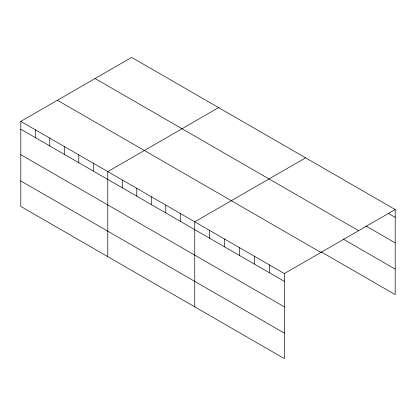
<?xml version="1.0" encoding="UTF-8"?>
<svg xmlns="http://www.w3.org/2000/svg" width="416" height="416" viewBox="0 0 416 416"><rect width="100%" height="100%" fill="white"/><g stroke="black" fill="none" stroke-linecap="round" stroke-linejoin="round"><path stroke-width="0.62" d="M20.8 121.389L284.362 273.556L284.362 358.597L20.8 206.435L20.8 121.389L131.638 57.403L395.2 209.565L395.2 294.611L321.079 251.815M218.613 107.614L107.775 171.605L107.775 256.646M305.588 157.83L194.75 221.822L194.75 306.862M284.362 273.556L395.2 209.565M388.008 213.242L395.2 217.391M365.882 225.945L395.2 242.871M95.061 78.515L358.623 230.682M343.205 239.106L395.2 269.126M57.377 100.272L320.939 252.439M20.8 129.215L284.362 281.382M20.8 154.695L284.362 306.862M20.8 180.95L284.362 333.117M269.428 264.935L269.428 272.761M254.493 256.313L254.493 264.139M239.559 247.692L239.559 255.512M224.624 239.065L224.624 246.891M209.69 230.443L209.69 238.269M180.258 213.45L180.258 221.276M165.76 205.083L165.76 212.909M151.263 196.716L151.263 204.537M136.77 188.344L136.77 196.17M122.273 179.977L122.273 187.798M93.278 163.238L93.278 171.059M78.785 154.866L78.785 162.692M64.288 146.5L64.288 154.32M49.79 138.128L49.79 145.954M35.298 129.761L35.298 137.587"/></g></svg>
